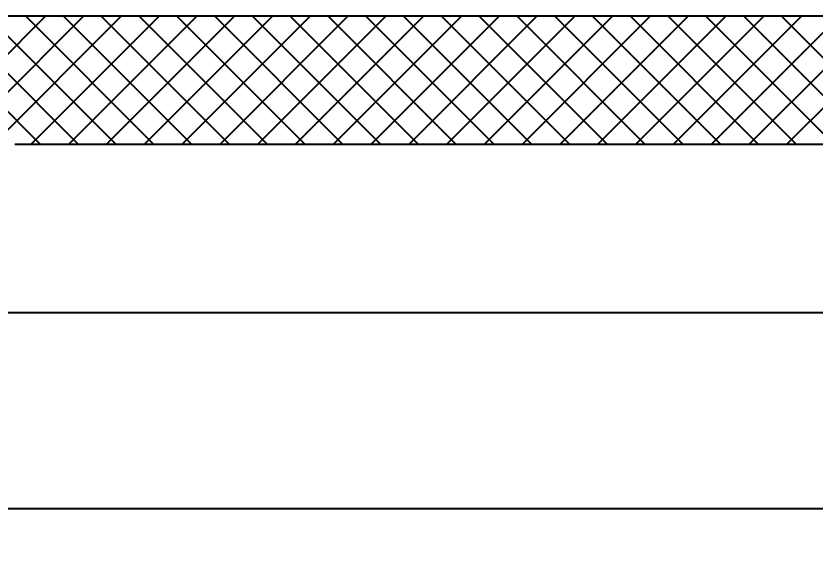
# Model space of a CAD drawing. Header units: metres. Extents: x 668617 to 675126, y 2286318 to 2293677.
# Drawn here: x 672260.559 to 672264.296, y 2287820.062 to 2287822.547 of the extents above; entities that cross this region are included whole.
import ezdxf

# ---------------------------------------------------------------- set-up
doc = ezdxf.new("R2010")
doc.units = ezdxf.units.M
doc.header["$MEASUREMENT"] = 0
doc.layers.add('DMTG_SECCIONES_VIALES', color=250, linetype='Continuous')
doc.styles.get("Standard").update_dxf_attribs({"font": 'arial.ttf'})
doc.dimstyles.get("Standard").update_dxf_attribs({"dimtxt": 0.18, "dimasz": 0.18, "dimexe": 0.18, "dimexo": 0.0625, "dimgap": 0.09, "dimtad": 0, "dimtih": 1, "dimtoh": 1, "dimdec": 4, "dimzin": 0, "dimdsep": 46, "dimtxsty": 'Standard', "dimcen": 0.09, "dimadec": 0, "dimazin": 0, "dimtfac": 1, "dimtdec": 4, "dimtofl": 0, "dimtmove": 0, "dimatfit": 3, "dimfxl": 1, "dimtolj": 1, "dimtzin": 0, "dimarcsym": 0})

# ---------------------------------------------------------------- blocks, each defined once
blk = doc.blocks.new('*D432')
at = {"layer": 'Defpoints', "color": 0, "transparency": 16777216}
for p in [(672259.7035, 2287822.7967), (672273.7035, 2287822.7967), (672273.7035, 2287821.1586)]:
    blk.add_point(p, dxfattribs=at)
at = {"layer": 'DMTG_SECCIONES_VIALES', "color": 0, "lineweight": -2, "transparency": 16777216}
for p, q in [((672259.7035, 2287822.7342), (672259.7035, 2287820.9786)), ((672273.7035, 2287822.7342), (672273.7035, 2287820.9786)), ((672259.8835, 2287821.1586), (672266.3186, 2287821.1586)), ((672273.5235, 2287821.1586), (672267.0885, 2287821.1586))]:
    blk.add_line(p, q, dxfattribs=at)
at = {"layer": 'DMTG_SECCIONES_VIALES', "color": 0, "transparency": 16777216}
for points in [[(672259.8835, 2287821.1886), (672259.8835, 2287821.1286), (672259.7035, 2287821.1586)], [(672273.5235, 2287821.1886), (672273.5235, 2287821.1286), (672273.7035, 2287821.1586)]]:
    blk.add_solid(points, dxfattribs=at)
at = {"layer": 'DMTG_SECCIONES_VIALES', "color": 0, "transparency": 16777216, "insert": (672266.7035, 2287821.1586), "char_height": 0.18, "attachment_point": 5}
blk.add_mtext('\\A1;14.00', dxfattribs=at)
blk = doc.blocks.new('_ArchTick')
at = {"color": 0, "linetype": 'ByBlock', "const_width": 0.15}
blk.add_lwpolyline([(-0.5, -0.5), (0.5, 0.5)], dxfattribs=at)
blk = doc.blocks.new('*D402')
at = {"layer": 'Defpoints', "color": 0, "transparency": 16777216}
for p in [(672246.3035, 2287822.7967), (672286.8035, 2287822.7967), (672286.8035, 2287820.242)]:
    blk.add_point(p, dxfattribs=at)
at = {"layer": 'DMTG_SECCIONES_VIALES', "color": 0, "lineweight": -2, "transparency": 16777216}
for p, q in [((672246.3035, 2287822.7342), (672246.3035, 2287820.062)), ((672286.8035, 2287822.7342), (672286.8035, 2287820.062)), ((672246.3035, 2287820.242), (672266.1565, 2287820.242)), ((672286.8035, 2287820.242), (672266.9506, 2287820.242))]:
    blk.add_line(p, q, dxfattribs=at)
at = {"layer": 'DMTG_SECCIONES_VIALES', "color": 0, "lineweight": -2, "transparency": 16777216, "xscale": 0.18, "yscale": 0.18, "zscale": 0.18, "rotation": 180}
blk.add_blockref('_ArchTick', (672246.3035, 2287820.242), dxfattribs=at)
at = {"layer": 'DMTG_SECCIONES_VIALES', "color": 0, "lineweight": -2, "transparency": 16777216, "xscale": 0.18, "yscale": 0.18, "zscale": 0.18}
blk.add_blockref('_ArchTick', (672286.8035, 2287820.242), dxfattribs=at)
at = {"layer": 'DMTG_SECCIONES_VIALES', "color": 0, "transparency": 16777216, "insert": (672266.5535, 2287820.242), "char_height": 0.18, "attachment_point": 5}
blk.add_mtext('\\A1;40.50', dxfattribs=at)

msp = doc.modelspace()

# ---------------------------------------------------------------- linework, layer by layer
at = {"layer": 'DMTG_SECCIONES_VIALES', "color": 252, "linetype": 'Continuous', "true_color": 0x939598}
for p, q in [((672259.84887, 2287821.69673), (672260.69887, 2287822.54673)), ((672260.02565, 2287821.69673), (672260.87565, 2287822.54673)), ((672260.67218, 2287821.94673), (672260.07218, 2287822.54673)), ((672260.20243, 2287821.69673), (672261.05243, 2287822.54673)), ((672260.84895, 2287821.94673), (672260.24895, 2287822.54673)), ((672261.02573, 2287821.94673), (672260.42573, 2287822.54673)), ((672261.20251, 2287821.94673), (672260.60251, 2287822.54673)), ((672260.6292, 2287821.94673), (672261.2292, 2287822.54673)), ((672261.37928, 2287821.94673), (672260.77928, 2287822.54673)), ((672260.80598, 2287821.94673), (672261.40598, 2287822.54673)), ((672261.55606, 2287821.94673), (672260.95606, 2287822.54673)), ((672260.98276, 2287821.94673), (672261.58276, 2287822.54673)), ((672261.73284, 2287821.94673), (672261.13284, 2287822.54673)), ((672261.15953, 2287821.94673), (672261.75953, 2287822.54673)), ((672261.90961, 2287821.94673), (672261.30961, 2287822.54673)), ((672261.33631, 2287821.94673), (672261.93631, 2287822.54673)), ((672262.08639, 2287821.94673), (672261.48639, 2287822.54673)), ((672261.51309, 2287821.94673), (672262.11309, 2287822.54673)), ((672262.26317, 2287821.94673), (672261.66317, 2287822.54673)), ((672261.68986, 2287821.94673), (672262.28986, 2287822.54673)), ((672262.43994, 2287821.94673), (672261.83994, 2287822.54673)), ((672261.86664, 2287821.94673), (672262.46664, 2287822.54673)), ((672262.61672, 2287821.94673), (672262.01672, 2287822.54673)), ((672262.04342, 2287821.94673), (672262.64342, 2287822.54673)), ((672262.7935, 2287821.94673), (672262.1935, 2287822.54673)), ((672262.22019, 2287821.94673), (672262.82019, 2287822.54673)), ((672262.97027, 2287821.94673), (672262.37027, 2287822.54673)), ((672262.39697, 2287821.94673), (672262.99697, 2287822.54673)), ((672263.14705, 2287821.94673), (672262.54705, 2287822.54673)), ((672262.57375, 2287821.94673), (672263.17375, 2287822.54673)), ((672263.32383, 2287821.94673), (672262.72383, 2287822.54673)), ((672262.75052, 2287821.94673), (672263.35052, 2287822.54673)), ((672263.5006, 2287821.94673), (672262.9006, 2287822.54673)), ((672262.9273, 2287821.94673), (672263.5273, 2287822.54673)), ((672263.67738, 2287821.94673), (672263.07738, 2287822.54673)), ((672263.10408, 2287821.94673), (672263.70408, 2287822.54673)), ((672263.85416, 2287821.94673), (672263.25416, 2287822.54673)), ((672263.28085, 2287821.94673), (672263.88085, 2287822.54673)), ((672264.03093, 2287821.94673), (672263.43093, 2287822.54673)), ((672263.45763, 2287821.94673), (672264.05763, 2287822.54673)), ((672264.20771, 2287821.94673), (672263.60771, 2287822.54673)), ((672263.63441, 2287821.94673), (672264.23441, 2287822.54673)), ((672264.38449, 2287821.94673), (672263.78449, 2287822.54673)), ((672263.81118, 2287821.94673), (672264.41118, 2287822.54673)), ((672264.56126, 2287821.94673), (672263.96126, 2287822.54673)), ((672263.98796, 2287821.94673), (672264.58796, 2287822.54673)), ((672264.73804, 2287821.94673), (672264.13804, 2287822.54673)), ((672264.16474, 2287821.94673), (672264.76474, 2287822.54673))]:
    msp.add_line(p, q, dxfattribs=at)
at = {"layer": 'DMTG_SECCIONES_VIALES'}
for p, q in [((672259.95355, 2287822.54673), (672273.45355, 2287822.54673)), ((672260.55355, 2287821.94673), (672272.85355, 2287821.94673))]:
    msp.add_line(p, q, dxfattribs=at)

# ---------------------------------------------------------------- dimensions: what is measured, and where the dimension line sits
dim = msp.add_linear_dim(base=(672286.80355, 2287820.242), p1=(672246.30355, 2287822.79673), p2=(672286.80355, 2287822.79673), dimstyle='Standard', override={"dimdec": 2, "dimblk1": 'ArchTick', "dimblk2": 'ArchTick', "dimsah": 1}, dxfattribs=at)
dim.commit()
dim.dimension.update_dxf_attribs({"geometry": '*D402', "text_midpoint": (672266.55355, 2287820.242)})
dim = msp.add_linear_dim(base=(672273.70355, 2287821.15857), p1=(672259.70355, 2287822.79673), p2=(672273.70355, 2287822.79673), dimstyle='Standard', override={"dimdec": 2}, dxfattribs=at)
dim.commit()
dim.dimension.update_dxf_attribs({"geometry": '*D432', "text_midpoint": (672266.70355, 2287821.15857), "dimtype": 160})

doc.saveas('drawing.dxf')
